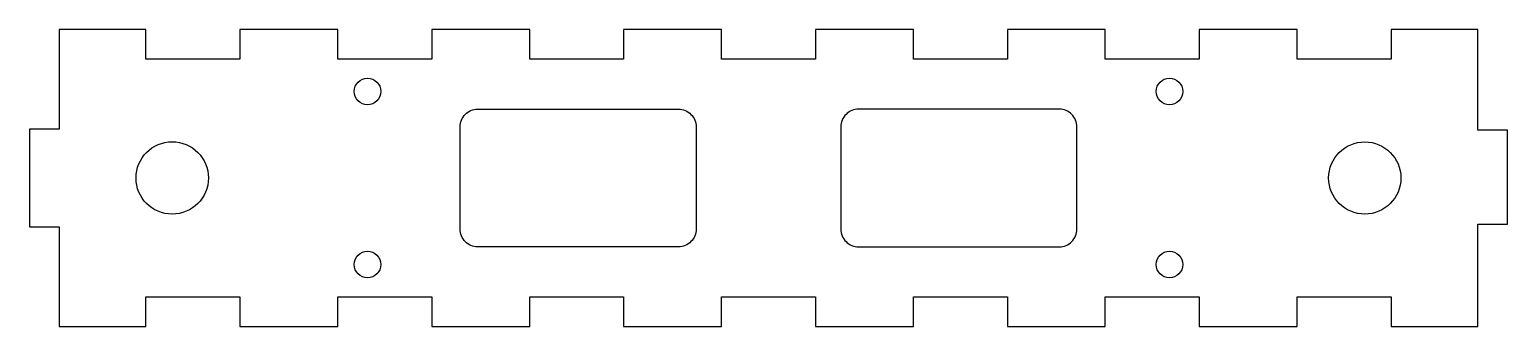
# Model space of a CAD drawing. Header units: millimetres. Extents: x -166 to -16, y -30 to 0.
import ezdxf

# ---------------------------------------------------------------- set-up
doc = ezdxf.new("R2010")
doc.units = ezdxf.units.MM
doc.layers.get('0').update_dxf_attribs({"linetype": 'CONTINUOUS'})

msp = doc.modelspace()

# ---------------------------------------------------------------- linework, layer by layer
msp.add_lwpolyline([(-18.72, -10.52), (-18.72, -0.28), (-27.54, -0.28), (-27.54, -3.28), (-37.09, -3.28), (-37.09, -0.28), (-47.04, -0.28), (-47.04, -3.28), (-56.59, -3.28), (-56.59, -0.28), (-66.54, -0.28), (-66.54, -3.28), (-76.09, -3.28), (-76.09, -0.28), (-86.04, -0.28), (-86.04, -3.28), (-95.59, -3.28), (-95.59, -0.28), (-105.54, -0.28), (-105.54, -3.28), (-115.09, -3.28), (-115.09, -0.28), (-125.04, -0.28), (-125.04, -3.28), (-134.59, -3.28), (-134.59, -0.28), (-144.54, -0.28), (-144.54, -3.28), (-154.09, -3.28), (-154.09, -0.28), (-162.92, -0.28), (-162.92, -10.41), (-165.92, -10.41), (-165.92, -20.36), (-162.92, -20.36), (-162.92, -30.48), (-154.09, -30.48), (-154.09, -27.48), (-144.54, -27.48), (-144.54, -30.48), (-134.59, -30.48), (-134.59, -27.48), (-125.04, -27.48), (-125.04, -30.48), (-115.09, -30.48), (-115.09, -27.48), (-105.54, -27.48), (-105.54, -30.48), (-95.59, -30.48), (-95.59, -27.48), (-86.04, -27.48), (-86.04, -30.48), (-76.09, -30.48), (-76.09, -27.48), (-66.54, -27.48), (-66.54, -30.48), (-56.59, -30.48), (-56.59, -27.48), (-47.04, -27.48), (-47.04, -30.48), (-37.09, -30.48), (-37.09, -27.48), (-27.54, -27.48), (-27.54, -30.48), (-18.72, -30.48), (-18.72, -20.07), (-15.72, -20.07), (-15.72, -10.52)], close=True)
for points in [[(-99.97, -22.38), (-120.37, -22.38, -0.414214), (-122.17, -20.58), (-122.17, -10.18, -0.414214), (-120.37, -8.38), (-99.97, -8.38, -0.414214), (-98.17, -10.18), (-98.17, -20.58, -0.414214)], [(-83.47, -20.58, 0.414214), (-81.67, -22.38), (-61.27, -22.38, 0.414214), (-59.47, -20.58), (-59.47, -10.18, 0.414214), (-61.27, -8.38), (-81.67, -8.38, 0.414214), (-83.47, -10.18)]]:
    msp.add_lwpolyline(points, format="xyb", close=True)
for centre, radius in [((-131.57, -6.58), 1.35), ((-50.07, -6.58), 1.35), ((-151.42, -15.38), 3.68), ((-30.22, -15.38), 3.67), ((-131.57, -24.18), 1.35), ((-50.07, -24.18), 1.35)]:
    msp.add_circle(centre, radius)

doc.saveas('drawing.dxf')
